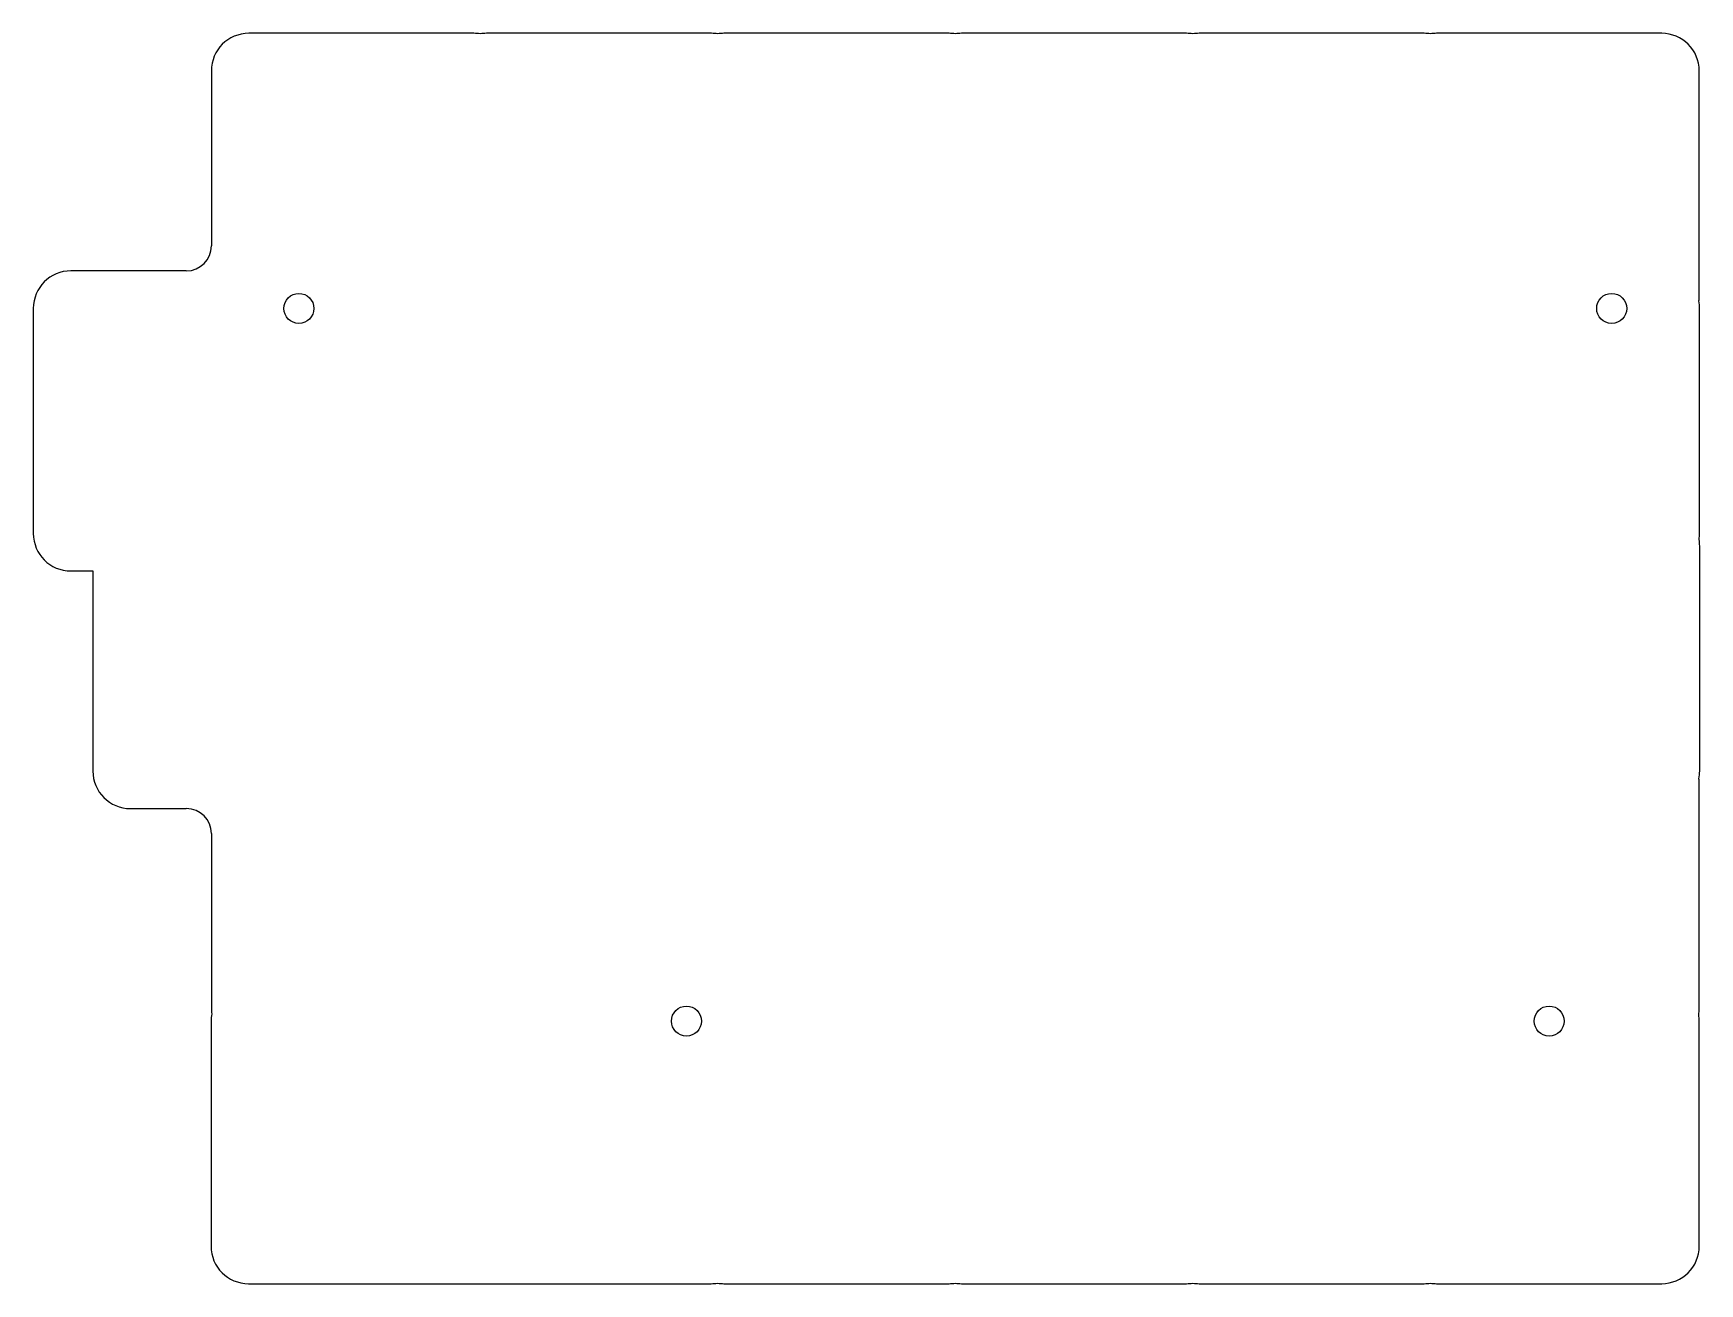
# Model space of a CAD drawing. Header units: millimetres. Extents: x 243 to 376, y -162 to -62.
import ezdxf

# ---------------------------------------------------------------- set-up
doc = ezdxf.new("R2010")
doc.units = ezdxf.units.MM

msp = doc.modelspace()

# ---------------------------------------------------------------- linework, layer by layer
at = {"linetype": 'CONTINUOUS'}
for p, q in [((278, -62), (260, -62)), ((297, -62), (279, -62)), ((316, -62), (298, -62)), ((335, -62), (317, -62)), ((354, -62), (336, -62)), ((373, -62), (355, -62)), ((257, -65), (257, -79)), ((376, -83), (376, -65)), ((255, -81), (245.7625, -81)), ((242.7625, -84), (242.7625, -102)), ((376.03125, -102), (376.03125, -84)), ((376.0375, -121), (376.0375, -103)), ((245.7625, -105), (247.525, -105)), ((247.525, -105), (247.525, -121)), ((376, -140), (376, -122)), ((250.525, -124), (255, -124)), ((257, -126), (257, -140)), ((256.975, -141), (256.975, -159)), ((376, -159), (376, -141)), ((259.975, -162), (296.975, -162)), ((298, -162), (316, -162)), ((317, -162), (335, -162)), ((336, -162), (354, -162)), ((355, -162), (373, -162))]:
    msp.add_line(p, q, dxfattribs=at)
for centre in [(264, -84), (369, -84), (295, -141), (364, -141)]:
    msp.add_circle(centre, 1.2, dxfattribs=at)
for centre, radius, start, end in [((260, -65), 3, 90, 180), ((278, -65), 3, 80.4059318, 90), ((279, -65), 3, 90, 99.5940682), ((297, -65), 3, 80.4059318, 90), ((298, -65), 3, 90, 99.5940682), ((316, -65), 3, 80.4059318, 90), ((317, -65), 3, 90, 99.5940682), ((335, -65), 3, 80.4059318, 90), ((336, -65), 3, 90, 99.5940682), ((354, -65), 3, 80.4059318, 90), ((355, -65), 3, 90, 99.5940682), ((373, -65), 3, 0, 90), ((255, -79), 2, 270, 0), ((245.7625, -84), 3, 90, 180), ((373, -83), 3, 352.1911135, 360), ((373.03125, -84), 3, 360, 371.3887076), ((245.7625, -102), 3, 180, 270), ((373.03125, -102), 3, 350.7638371, 360), ((373.0375, -103), 3, 360, 369.9523517), ((250.525, -121), 3, 180, 270), ((373.0375, -121), 3, 348.2515381, 360), ((373, -122), 3, 0, 7.4532912), ((255, -126), 2, 0, 90), ((259.975, -141), 3, 168.9708083, 180), ((260, -140), 3, 180, 188.1649989), ((373, -140), 3, 350.4059318, 360), ((373, -141), 3, 0, 9.5940682), ((259.975, -159), 3, 180, 270), ((373, -159), 3, 270, 360), ((296.975, -159), 3, 270, 279.8362744), ((298, -159), 3, 260.1637256, 270), ((316, -159), 3, 270, 279.5940682), ((317, -159), 3, 260.4059318, 270), ((335, -159), 3, 270, 279.5940682), ((336, -159), 3, 260.4059318, 270), ((354, -159), 3, 270, 279.5940682), ((355, -159), 3, 260.4059318, 270)]:
    msp.add_arc(centre, radius, start, end, dxfattribs=at)

doc.saveas('drawing.dxf')
